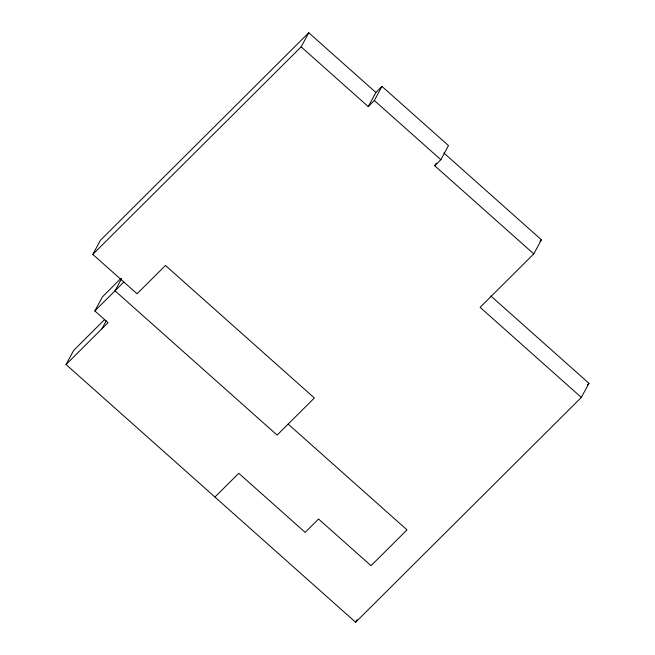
<?xml version="1.0" encoding="UTF-8"?>
<svg xmlns="http://www.w3.org/2000/svg" width="655" height="655" viewBox="0 0 655 655"><rect width="100%" height="100%" fill="white"/><g stroke="black" fill="none" stroke-linecap="round" stroke-linejoin="round"><path stroke-width="0.98" d="M121.699 278.473L115.018 290.828L277.122 435.092L314.375 397.986L165.478 265.471L137.067 293.776L92.805 254.386L100.444 240.27L308.775 32.75L375.872 92.461L368.241 106.585L301.136 46.873L308.775 32.75M490.792 295.937L588.968 383.306L581.329 397.421L355.624 622.25L66.032 364.524L108.042 322.678L94.836 310.928L102.475 296.813L120.487 278.858M66.032 364.524L73.671 350.409L104.554 319.64M101.943 328.753L106.241 320.811M368.241 106.585L374.332 100.51L381.971 86.394L448.495 145.598L440.864 159.714L434.764 165.789L533.768 253.903L480.115 307.342L581.329 397.421M434.764 165.789L436.197 163.144M533.768 253.903L541.398 239.779L443.918 153.024M355.624 622.25L357.057 619.605M92.805 254.386L301.136 46.873M94.836 310.928L123.861 282.018M375.872 92.461L381.971 86.394M214.93 497.039L238.772 473.295L305.156 532.376L318.567 519.014L371.033 565.707L407.009 529.87L288.159 424.104M539.949 241.228L541.398 239.779M587.519 384.747L588.968 383.306M374.332 100.51L440.864 159.714"/></g></svg>
